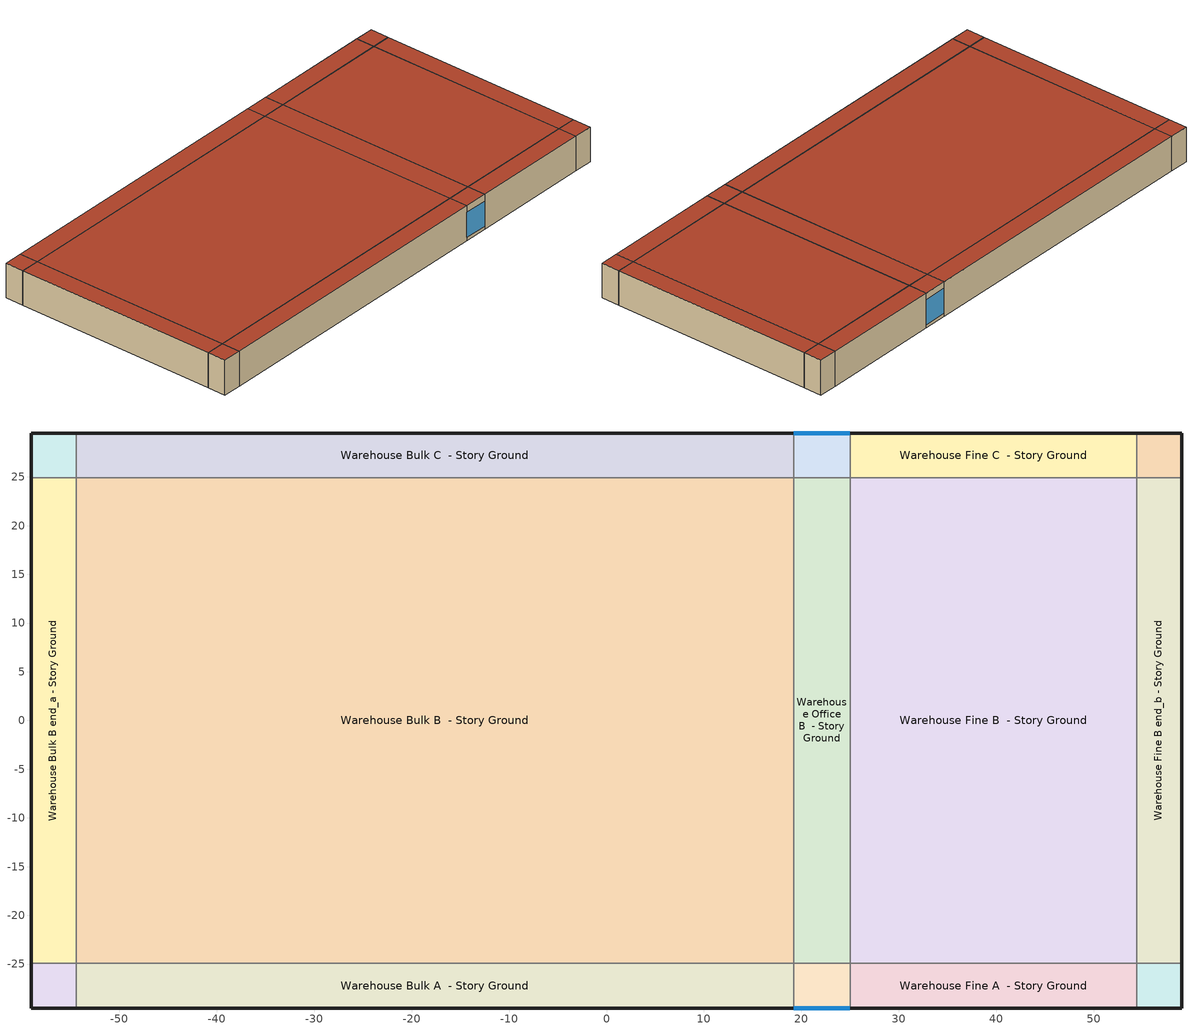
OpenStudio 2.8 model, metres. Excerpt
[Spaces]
Warehouse Bulk A end_a - Story Ground
 floor ground: -59.02,-29.51 -59.02,-24.94 -54.45,-24.94 -54.45,-29.51 z0
 wall outside: -59.02,-24.94 -59.02,-29.51 -54.45,-29.51 z0:8.53
 wall to Warehouse Bulk B end_a - Story Ground: -54.45,-24.94 -59.02,-24.94 z0:8.53
 wall to Warehouse Bulk A  - Story Ground: -54.45,-29.51 -54.45,-24.94 z0:8.53
 roof outside: -54.45,-29.51 -54.45,-24.94 -59.02,-24.94 -59.02,-29.51 z8.53
Warehouse Bulk B end_a - Story Ground
 floor ground: -59.02,-24.94 -59.02,24.94 -54.45,24.94 -54.45,-24.94 z0
 wall outside: -59.02,24.94 -59.02,-24.94 z0:8.53
 wall to Warehouse Bulk C end_a - Story Ground: -54.45,24.94 -59.02,24.94 z0:8.53
 wall to Warehouse Bulk B  - Story Ground: -54.45,-24.94 -54.45,24.94 z0:8.53
 roof outside: -54.45,-24.94 -54.45,24.94 -59.02,24.94 -59.02,-24.94 z8.53
Warehouse Bulk C end_a - Story Ground
 floor ground: -59.02,24.94 -59.02,29.51 -54.45,29.51 -54.45,24.94 z0
 wall outside: -54.45,29.51 -59.02,29.51 -59.02,24.94 z0:8.53
 wall to Warehouse Bulk C  - Story Ground: -54.45,24.94 -54.45,29.51 z0:8.53
 roof outside: -54.45,24.94 -54.45,29.51 -59.02,29.51 -59.02,24.94 z8.53
Warehouse Bulk A  - Story Ground
 floor ground: -54.45,-29.51 -54.45,-24.94 19.22,-24.94 19.22,-29.51 z0
 wall outside: -54.45,-29.51 19.22,-29.51 z0:8.53
 wall to Warehouse Bulk B  - Story Ground: 19.22,-24.94 -54.45,-24.94 z0:8.53
 wall to Warehouse Office A  - Story Ground: 19.22,-29.51 19.22,-24.94 z0:8.53
 roof outside: 19.22,-29.51 19.22,-24.94 -54.45,-24.94 -54.45,-29.51 z8.53
Warehouse Bulk B  - Story Ground
 floor ground: -54.45,-24.94 -54.45,24.94 19.22,24.94 19.22,-24.94 z0
 wall to Warehouse Bulk C  - Story Ground: 19.22,24.94 -54.45,24.94 z0:8.53
 wall to Warehouse Office B  - Story Ground: 19.22,-24.94 19.22,24.94 z0:8.53
 roof outside: 19.22,-24.94 19.22,24.94 -54.45,24.94 -54.45,-24.94 z8.53
Warehouse Bulk C  - Story Ground
 floor ground: -54.45,24.94 -54.45,29.51 19.22,29.51 19.22,24.94 z0
 wall outside: 19.22,29.51 -54.45,29.51 z0:8.53
 wall to Warehouse Office C  - Story Ground: 19.22,24.94 19.22,29.51 z0:8.53
 roof outside: 19.22,24.94 19.22,29.51 -54.45,29.51 -54.45,24.94 z8.53
Warehouse Office A  - Story Ground
 floor ground: 19.22,-29.51 19.22,-24.94 25,-24.94 25,-29.51 z0
 wall outside: 19.22,-29.51 25,-29.51 z0:8.53
 wall to Warehouse Office B  - Story Ground: 25,-24.94 19.22,-24.94 z0:8.53
 wall to Warehouse Fine A  - Story Ground: 25,-29.51 25,-24.94 z0:8.53
 window: 19.24,-29.51 24.98,-29.51 z0.76:6.88
 roof outside: 25,-29.51 25,-24.94 19.22,-24.94 19.22,-29.51 z8.53
Warehouse Office B  - Story Ground
 floor ground: 19.22,-24.94 19.22,24.94 25,24.94 25,-24.94 z0
 wall to Warehouse Office C  - Story Ground: 25,24.94 19.22,24.94 z0:8.53
 wall to Warehouse Fine B  - Story Ground: 25,-24.94 25,24.94 z0:8.53
 roof outside: 25,-24.94 25,24.94 19.22,24.94 19.22,-24.94 z8.53
Warehouse Office C  - Story Ground
 floor ground: 19.22,24.94 19.22,29.51 25,29.51 25,24.94 z0
 wall outside: 25,29.51 19.22,29.51 z0:8.53
 wall to Warehouse Fine C  - Story Ground: 25,24.94 25,29.51 z0:8.53
 window: 24.98,29.51 19.24,29.51 z0.76:6.88
 roof outside: 25,24.94 25,29.51 19.22,29.51 19.22,24.94 z8.53
Warehouse Fine A  - Story Ground
 floor ground: 25,-29.51 25,-24.94 54.45,-24.94 54.45,-29.51 z0
 wall outside: 25,-29.51 54.45,-29.51 z0:8.53
 wall to Warehouse Fine B  - Story Ground: 54.45,-24.94 25,-24.94 z0:8.53
 wall to Warehouse Fine A end_b - Story Ground: 54.45,-29.51 54.45,-24.94 z0:8.53
 roof outside: 54.45,-29.51 54.45,-24.94 25,-24.94 25,-29.51 z8.53
Warehouse Fine B  - Story Ground
 floor ground: 25,-24.94 25,24.94 54.45,24.94 54.45,-24.94 z0
 wall to Warehouse Fine C  - Story Ground: 54.45,24.94 25,24.94 z0:8.53
 wall to Warehouse Fine B end_b - Story Ground: 54.45,-24.94 54.45,24.94 z0:8.53
 roof outside: 54.45,-24.94 54.45,24.94 25,24.94 25,-24.94 z8.53
Warehouse Fine C  - Story Ground
 floor ground: 25,24.94 25,29.51 54.45,29.51 54.45,24.94 z0
 wall outside: 54.45,29.51 25,29.51 z0:8.53
 wall to Warehouse Fine C end_b - Story Ground: 54.45,24.94 54.45,29.51 z0:8.53
 roof outside: 54.45,24.94 54.45,29.51 25,29.51 25,24.94 z8.53
Warehouse Fine A end_b - Story Ground
 floor ground: 54.45,-29.51 54.45,-24.94 59.02,-24.94 59.02,-29.51 z0
 wall outside: 54.45,-29.51 59.02,-29.51 59.02,-24.94 z0:8.53
 wall to Warehouse Fine B end_b - Story Ground: 59.02,-24.94 54.45,-24.94 z0:8.53
 roof outside: 59.02,-29.51 59.02,-24.94 54.45,-24.94 54.45,-29.51 z8.53
Warehouse Fine B end_b - Story Ground
 floor ground: 54.45,-24.94 54.45,24.94 59.02,24.94 59.02,-24.94 z0
 wall outside: 59.02,-24.94 59.02,24.94 z0:8.53
 wall to Warehouse Fine C end_b - Story Ground: 59.02,24.94 54.45,24.94 z0:8.53
 roof outside: 59.02,-24.94 59.02,24.94 54.45,24.94 54.45,-24.94 z8.53
Warehouse Fine C end_b - Story Ground
 floor ground: 54.45,24.94 54.45,29.51 59.02,29.51 59.02,24.94 z0
 wall outside: 59.02,24.94 59.02,29.51 54.45,29.51 z0:8.53
 roof outside: 59.02,24.94 59.02,29.51 54.45,29.51 54.45,24.94 z8.53
[SizingPeriod:DesignDay] Barometric Pressure {Pa}=94674; Sky Clearness=0; Rain Indicator=0; Snow Indicator=0; Day of Month=21; Daylight Saving Time Indicator=0; Humidity Indicating Type=Wetbulb; Dry-Bulb Temperature Range Modifier Type=DefaultMultipliers
Name | Maximum Dry-Bulb Temperature {C} | Daily Dry-Bulb Temperature Range {deltaC} | Humidity Indicating Conditions at Maximum Dry-Bulb | Wind Speed {m/s} | Wind Direction {deg} | Month | Day Type | Solar Model Indicator | ASHRAE Taub | ASHRAE Taud
Nellis Afb Ann Htg 99% Condns DB 1 | -0.6 | 0 | -0.6 | 1.1 | 20 | 12 | WinterDesignDay | ASHRAEClearSky
Nellis Afb Ann Htg 99.6% Condns DB 1 | -2.4 | 0 | -2.4 | 1.1 | 20 | 12 | WinterDesignDay | ASHRAEClearSky
Nellis Afb Ann Htg Wind 99% Condns WS=>MCDB 1 | 11.6 | 0 | 11.6 | 11.1 | 20 | 12 | WinterDesignDay | ASHRAEClearSky
Nellis Afb April .4% Condns DB=>MCWB 1 | 35 | 13.8 | 15.4 | 4.7 | 200 | 4 | SummerDesignDay | ASHRAETau | 0.291 | 2.524
Nellis Afb April .4% Condns WB=>MCDB 1 | 31.3 | 13.8 | 16.5 | 4.7 | 200 | 4 | SummerDesignDay | ASHRAETau | 0.291 | 2.524
Nellis Afb August .4% Condns DB=>MCWB 1 | 44.1 | 14.3 | 20.2 | 4.7 | 200 | 8 | SummerDesignDay | ASHRAETau | 0.344 | 2.402
Nellis Afb August .4% Condns WB=>MCDB 1 | 35.9 | 14.3 | 23.3 | 4.7 | 200 | 8 | SummerDesignDay | ASHRAETau | 0.344 | 2.402
Nellis Afb December .4% Condns DB=>MCWB 1 | 20.4 | 12.7 | 9.5 | 4.7 | 200 | 12 | SummerDesignDay | ASHRAETau | 0.293 | 2.633
Nellis Afb December .4% Condns WB=>MCDB 1 | 15.8 | 12.7 | 11.6 | 4.7 | 200 | 12 | SummerDesignDay | ASHRAETau | 0.293 | 2.633
Nellis Afb February .4% Condns DB=>MCWB 1 | 26.1 | 12.4 | 12.4 | 4.7 | 200 | 2 | SummerDesignDay | ASHRAETau | 0.308 | 2.555
Nellis Afb February .4% Condns WB=>MCDB 1 | 22.3 | 12.4 | 13.4 | 4.7 | 200 | 2 | SummerDesignDay | ASHRAETau | 0.308 | 2.555
Nellis Afb January .4% Condns DB=>MCWB 1 | 20.2 | 12.4 | 9 | 4.7 | 200 | 1 | SummerDesignDay | ASHRAETau | 0.312 | 2.566
Nellis Afb January .4% Condns WB=>MCDB 1 | 16.1 | 12.4 | 11.3 | 4.7 | 200 | 1 | SummerDesignDay | ASHRAETau | 0.312 | 2.566
Nellis Afb July .4% Condns DB=>MCWB 1 | 45.1 | 14.6 | 20.8 | 4.7 | 200 | 7 | SummerDesignDay | ASHRAETau | 0.322 | 2.42
Nellis Afb July .4% Condns WB=>MCDB 1 | 33.4 | 14.6 | 23.3 | 4.7 | 200 | 7 | SummerDesignDay | ASHRAETau | 0.322 | 2.42
Nellis Afb June .4% Condns DB=>MCWB 1 | 44.2 | 15 | 18.7 | 4.7 | 200 | 6 | SummerDesignDay | ASHRAETau | 0.304 | 2.42
Nellis Afb June .4% Condns WB=>MCDB 1 | 38.7 | 15 | 20.7 | 4.7 | 200 | 6 | SummerDesignDay | ASHRAETau | 0.304 | 2.42
Nellis Afb March .4% Condns DB=>MCWB 1 | 30 | 13.4 | 13.6 | 4.7 | 200 | 3 | SummerDesignDay | ASHRAETau | 0.316 | 2.486
Nellis Afb March .4% Condns WB=>MCDB 1 | 27 | 13.4 | 14.5 | 4.7 | 200 | 3 | SummerDesignDay | ASHRAETau | 0.316 | 2.486
Nellis Afb May .4% Condns DB=>MCWB 1 | 39.2 | 13.9 | 17.1 | 4.7 | 200 | 5 | SummerDesignDay | ASHRAETau | 0.303 | 2.453
Nellis Afb May .4% Condns WB=>MCDB 1 | 32.6 | 13.9 | 18.5 | 4.7 | 200 | 5 | SummerDesignDay | ASHRAETau | 0.303 | 2.453
Nellis Afb November .4% Condns DB=>MCWB 1 | 27.8 | 13.9 | 12.9 | 4.7 | 200 | 11 | SummerDesignDay | ASHRAETau | 0.309 | 2.555
Nellis Afb November .4% Condns WB=>MCDB 1 | 22.9 | 13.9 | 14.4 | 4.7 | 200 | 11 | SummerDesignDay | ASHRAETau | 0.309 | 2.555
Nellis Afb October .4% Condns DB=>MCWB 1 | 36.1 | 15.4 | 15.9 | 4.7 | 200 | 10 | SummerDesignDay | ASHRAETau | 0.337 | 2.441
Nellis Afb October .4% Condns WB=>MCDB 1 | 30.8 | 15.4 | 17.8 | 4.7 | 200 | 10 | SummerDesignDay | ASHRAETau | 0.337 | 2.441
Nellis Afb September .4% Condns DB=>MCWB 1 | 41.1 | 15 | 19 | 4.7 | 200 | 9 | SummerDesignDay | ASHRAETau | 0.328 | 2.489
Nellis Afb September .4% Condns WB=>MCDB 1 | 31.7 | 15 | 21.8 | 4.7 | 200 | 9 | SummerDesignDay | ASHRAETau | 0.328 | 2.489
[Schedule:Ruleset]
Clothing Schedule: Default Day Schedule=Clothing Schedule Default Winter Clothes
[Schedule:Day]
Clothing Schedule Default Winter Clothes: 24, 0, 1
Clothing Schedule Summer Clothes: 24, 0, 0.5
Air Velocity Schedule Default: 24, 0, 0.2
Warehouse Bldg Occ Sat Day; autogen Schedule Rule 2 2_day_sch: Yes, 6, 0, 0, 6, 15, 0.0125, 6, 30, 0.025, 6, 45, 0.0375, 7, 0, 0.05, 7, 15, 0.0625, 7, 30, 0.075, 7, 45, 0.0875, 8, 0, 0.1, 8, 15, 0.1125, 8, 30, 0.125, 8, 45, 0.1375, 9, 0, 0.15, 9, 15, 0.1625, 9, 30, 0.175, 9, 45, 0.1875, 10, 0, 0.2, 10, 15, 0.19375, 10, 30, 0.1875, 10, 45, 0.18125, 11, 0, 0.175, 11, 15, 0.16875, 11, 30, 0.1625, 11, 45, 0.15625, 12, 0, 0.15, 12, 15, 0.14375, 12, 30, 0.1375, 12, 45, 0.13125, 13, 0, 0.125, 13, 15, 0.11875, 13, 30, 0.1125, 13, 45, 0.10625, 14, 0, 0.1, 14, 15, 0.09375, 14, 30, 0.0875, 14, 45, 0.08125, 15, 0, 0.075, 15, 15, 0.06875, 15, 30, 0.0625, 15, 45, 0.05625, 16, 0, 0.05, 16, 15, 0.04375, 16, 30, 0.0375, 16, 45, 0.03125, 17, 0, 0.025, 17, 15, 0.01875, 17, 30, 0.0125, 17, 45, 0.00625, 18, 0, 0, 24, 0, 0
Warehouse Bldg Occ WntrDsn|Sun Day; Warehouse Bldg Equip Sun|Hol Day: Yes, 24, 0, 0
Warehouse Bldg Light Sat Day; autogen Schedule Rule 4 2_day_sch: Yes, 9, 0, 0.1, 12, 0, 0.24, 24, 0, 0.1
Warehouse Bldg Light Sun Day: Yes, 24, 0, 0.1
Warehouse HtgSetp Sat Day; autogen Schedule Rule 8 2_day_sch: Yes, 6, 0, 15.6, 18, 0, 21.1, 24, 0, 15.6
Warehouse HtgSetp Sun Day: Yes, 24, 0, 15.6
Warehouse Cooling Setpoint Sat Day; autogen Schedule Rule 10 2_day_sch: Yes, 8, 0, 30, 16, 0, 24, 24, 0, 30
Building Hours of Operation NonResidential Saturday: 8, 0, 0, 16, 0, 1, 24, 0, 0
Building Hours of Operation NonResidential Sunday: 24, 0, 0
Warehouse Cooling Setpoint Default 1: Yes, 24, 0, 30
autogen Warehouse Activity 0_day_sch; autogen Warehouse Activity 1_day_sch: Yes, 24, 0, 120
autogen Warehouse Bldg Equip 1_day_sch: Yes, 8, 0, 0.25, 12, 0, 1, 13, 0, 0.25, 17, 0, 1, 24, 0, 0.25
autogen Warehouse ClgSetp BulkStorage 0_day_sch; autogen Warehouse ClgSetp BulkStorage 1_day_sch: Yes, 24, 0, 50
autogen Warehouse ClgSetp FineStorage 0_day_sch; autogen Warehouse ClgSetp FineStorage 1_day_sch: Yes, 24, 0, 26.7
autogen Warehouse HtgSetp BulkStorage 0_day_sch; autogen Warehouse HtgSetp BulkStorage 1_day_sch: Yes, 24, 0, 7.2
autogen Warehouse HtgSetp FineStorage 0_day_sch; autogen Warehouse HtgSetp FineStorage 1_day_sch: Yes, 24, 0, 15.56
[Schedule:Rule]
Schedule Rule 1: Schedule Ruleset=Clothing Schedule; Rule Order=0; Day Schedule=Clothing Schedule Summer Clothes; Date Specification Type=DateRange; Start Month=5; Start Day=1; End Month=9; End Day=30
